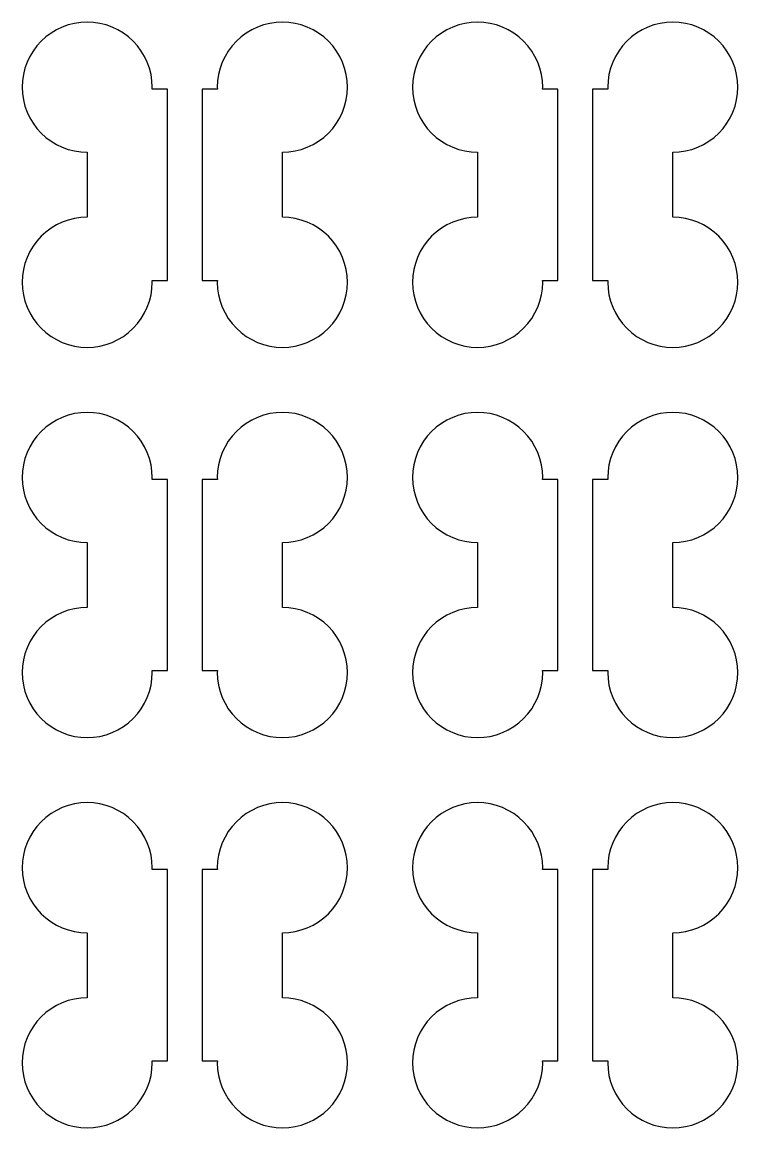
# Model space of a CAD drawing. Extents: x 0 to 72, y 0 to 108.
# Drawn here: x 18.75 to 35.25, y 54.75 to 80.25 of the extents above; entities that cross this region are included whole.
import ezdxf

# ---------------------------------------------------------------- set-up
doc = ezdxf.new("R2010")
doc.units = 0

msp = doc.modelspace()

# ---------------------------------------------------------------- linework, layer by layer
for p, q in [((19.5429, 80.0729), (19.4167, 79.9972)), ((19.676, 80.1358), (19.5429, 80.0729)), ((19.8146, 80.1854), (19.676, 80.1358)), ((19.9574, 80.2212), (19.8146, 80.1854)), ((20.103, 80.2428), (19.9574, 80.2212)), ((20.25, 80.25), (20.103, 80.2428)), ((20.397, 80.2428), (20.25, 80.25)), ((20.5426, 80.2212), (20.397, 80.2428)), ((20.6854, 80.1854), (20.5426, 80.2212)), ((20.824, 80.1358), (20.6854, 80.1854)), ((20.9571, 80.0729), (20.824, 80.1358)), ((21.0834, 79.9972), (20.9571, 80.0729)), ((24.0429, 80.0729), (23.9166, 79.9972)), ((24.176, 80.1358), (24.0429, 80.0729)), ((24.3146, 80.1854), (24.176, 80.1358)), ((24.4574, 80.2212), (24.3146, 80.1854)), ((24.603, 80.2428), (24.4574, 80.2212)), ((24.75, 80.25), (24.603, 80.2428)), ((24.897, 80.2428), (24.75, 80.25)), ((25.0426, 80.2212), (24.897, 80.2428)), ((25.1854, 80.1854), (25.0426, 80.2212)), ((25.324, 80.1358), (25.1854, 80.1854)), ((25.4571, 80.0729), (25.324, 80.1358)), ((25.5833, 79.9972), (25.4571, 80.0729)), ((28.5429, 80.0729), (28.4167, 79.9972)), ((28.676, 80.1358), (28.5429, 80.0729)), ((28.8146, 80.1854), (28.676, 80.1358)), ((28.9574, 80.2212), (28.8146, 80.1854)), ((29.103, 80.2428), (28.9574, 80.2212)), ((29.25, 80.25), (29.103, 80.2428)), ((29.397, 80.2428), (29.25, 80.25)), ((29.5426, 80.2212), (29.397, 80.2428)), ((29.6854, 80.1854), (29.5426, 80.2212)), ((29.824, 80.1358), (29.6854, 80.1854)), ((29.9571, 80.0729), (29.824, 80.1358)), ((30.0834, 79.9972), (29.9571, 80.0729)), ((33.0429, 80.0729), (32.9166, 79.9972)), ((33.176, 80.1358), (33.0429, 80.0729)), ((33.3146, 80.1854), (33.176, 80.1358)), ((33.4574, 80.2212), (33.3146, 80.1854)), ((33.603, 80.2428), (33.4574, 80.2212)), ((33.75, 80.25), (33.603, 80.2428)), ((33.897, 80.2428), (33.75, 80.25)), ((34.0426, 80.2212), (33.897, 80.2428)), ((34.1854, 80.1854), (34.0426, 80.2212)), ((34.324, 80.1358), (34.1854, 80.1854)), ((34.4571, 80.0729), (34.324, 80.1358)), ((34.5833, 79.9972), (34.4571, 80.0729)), ((19.2984, 79.9095), (19.1893, 79.8107)), ((19.4167, 79.9972), (19.2984, 79.9095)), ((21.2016, 79.9095), (21.0834, 79.9972)), ((21.3107, 79.8107), (21.2016, 79.9095)), ((23.7984, 79.9095), (23.6893, 79.8107)), ((23.9166, 79.9972), (23.7984, 79.9095)), ((25.7016, 79.9095), (25.5833, 79.9972)), ((25.8107, 79.8107), (25.7016, 79.9095)), ((28.2984, 79.9095), (28.1893, 79.8107)), ((28.4167, 79.9972), (28.2984, 79.9095)), ((30.2016, 79.9095), (30.0834, 79.9972)), ((30.3107, 79.8107), (30.2016, 79.9095)), ((32.7984, 79.9095), (32.6893, 79.8107)), ((32.9166, 79.9972), (32.7984, 79.9095)), ((34.7016, 79.9095), (34.5833, 79.9972)), ((34.8107, 79.8107), (34.7016, 79.9095)), ((19.0028, 79.5833), (18.9271, 79.4571)), ((19.0905, 79.7016), (19.0028, 79.5833)), ((19.1893, 79.8107), (19.0905, 79.7016)), ((21.4095, 79.7016), (21.3107, 79.8107)), ((21.4972, 79.5833), (21.4095, 79.7016)), ((21.5729, 79.4571), (21.4972, 79.5833)), ((23.5028, 79.5833), (23.4271, 79.4571)), ((23.5905, 79.7016), (23.5028, 79.5833)), ((23.6893, 79.8107), (23.5905, 79.7016)), ((25.9095, 79.7016), (25.8107, 79.8107)), ((25.9972, 79.5833), (25.9095, 79.7016)), ((26.0729, 79.4571), (25.9972, 79.5833)), ((28.0028, 79.5833), (27.9271, 79.4571)), ((28.0905, 79.7016), (28.0028, 79.5833)), ((28.1893, 79.8107), (28.0905, 79.7016)), ((30.4095, 79.7016), (30.3107, 79.8107)), ((30.4972, 79.5833), (30.4095, 79.7016)), ((30.5729, 79.4571), (30.4972, 79.5833)), ((32.5028, 79.5833), (32.4271, 79.4571)), ((32.5905, 79.7016), (32.5028, 79.5833)), ((32.6893, 79.8107), (32.5905, 79.7016)), ((34.9095, 79.7016), (34.8107, 79.8107)), ((34.9972, 79.5833), (34.9095, 79.7016)), ((35.0729, 79.4571), (34.9972, 79.5833)), ((18.8642, 79.324), (18.8146, 79.1854)), ((18.9271, 79.4571), (18.8642, 79.324)), ((21.6358, 79.324), (21.5729, 79.4571)), ((21.6854, 79.1854), (21.6358, 79.324)), ((23.3642, 79.324), (23.3146, 79.1854)), ((23.4271, 79.4571), (23.3642, 79.324)), ((26.1358, 79.324), (26.0729, 79.4571)), ((26.1854, 79.1854), (26.1358, 79.324)), ((27.8642, 79.324), (27.8146, 79.1854)), ((27.9271, 79.4571), (27.8642, 79.324)), ((30.6358, 79.324), (30.5729, 79.4571)), ((30.6854, 79.1854), (30.6358, 79.324)), ((32.3642, 79.324), (32.3146, 79.1854)), ((32.4271, 79.4571), (32.3642, 79.324)), ((35.1358, 79.324), (35.0729, 79.4571)), ((35.1854, 79.1854), (35.1358, 79.324)), ((18.8146, 79.1854), (18.7788, 79.0426)), ((21.7212, 79.0426), (21.6854, 79.1854)), ((23.3146, 79.1854), (23.2788, 79.0426)), ((26.2212, 79.0426), (26.1854, 79.1854)), ((27.8146, 79.1854), (27.7788, 79.0426)), ((30.7212, 79.0426), (30.6854, 79.1854)), ((32.3146, 79.1854), (32.2788, 79.0426)), ((35.2212, 79.0426), (35.1854, 79.1854)), ((18.7572, 78.897), (18.75, 78.75)), ((18.7788, 79.0426), (18.7572, 78.897)), ((21.7428, 78.897), (21.7212, 79.0426)), ((21.75, 78.75), (21.7428, 78.897)), ((23.2572, 78.897), (23.25, 78.75)), ((23.2788, 79.0426), (23.2572, 78.897)), ((26.2428, 78.897), (26.2212, 79.0426)), ((26.25, 78.75), (26.2428, 78.897)), ((27.7572, 78.897), (27.75, 78.75)), ((27.7788, 79.0426), (27.7572, 78.897)), ((30.7428, 78.897), (30.7212, 79.0426)), ((30.75, 78.75), (30.7428, 78.897)), ((32.2572, 78.897), (32.25, 78.75)), ((32.2788, 79.0426), (32.2572, 78.897)), ((35.2428, 78.897), (35.2212, 79.0426)), ((35.25, 78.75), (35.2428, 78.897)), ((18.75, 78.75), (18.7572, 78.603)), ((18.7572, 78.603), (18.7788, 78.4574)), ((21.7478, 78.705), (21.75, 78.75)), ((22.1, 78.705), (21.7478, 78.705)), ((22.1, 74.295), (22.1, 78.705)), ((23.2522, 78.705), (22.9, 78.705)), ((22.9, 78.705), (22.9, 74.295)), ((23.25, 78.75), (23.2522, 78.705)), ((26.2212, 78.4574), (26.2428, 78.603)), ((26.2428, 78.603), (26.25, 78.75)), ((27.75, 78.75), (27.7572, 78.603)), ((27.7572, 78.603), (27.7788, 78.4574)), ((30.7478, 78.705), (30.75, 78.75)), ((31.1, 78.705), (30.7478, 78.705)), ((31.1, 74.295), (31.1, 78.705)), ((32.2522, 78.705), (31.9, 78.705)), ((31.9, 78.705), (31.9, 74.295)), ((32.25, 78.75), (32.2522, 78.705)), ((35.2212, 78.4574), (35.2428, 78.603)), ((35.2428, 78.603), (35.25, 78.75)), ((18.7788, 78.4574), (18.8146, 78.3146)), ((18.8146, 78.3146), (18.8642, 78.176)), ((26.1358, 78.176), (26.1854, 78.3146)), ((26.1854, 78.3146), (26.2212, 78.4574)), ((27.7788, 78.4574), (27.8146, 78.3146)), ((27.8146, 78.3146), (27.8642, 78.176)), ((35.1358, 78.176), (35.1854, 78.3146)), ((35.1854, 78.3146), (35.2212, 78.4574)), ((18.8642, 78.176), (18.9271, 78.0429)), ((18.9271, 78.0429), (19.0028, 77.9166)), ((25.9972, 77.9166), (26.0729, 78.0429)), ((26.0729, 78.0429), (26.1358, 78.176)), ((27.8642, 78.176), (27.9271, 78.0429)), ((27.9271, 78.0429), (28.0028, 77.9166)), ((34.9972, 77.9166), (35.0729, 78.0429)), ((35.0729, 78.0429), (35.1358, 78.176)), ((19.0028, 77.9166), (19.0905, 77.7984)), ((19.0905, 77.7984), (19.1893, 77.6893)), ((25.8107, 77.6893), (25.9095, 77.7984)), ((25.9095, 77.7984), (25.9972, 77.9166)), ((28.0028, 77.9166), (28.0905, 77.7984)), ((28.0905, 77.7984), (28.1893, 77.6893)), ((34.8107, 77.6893), (34.9095, 77.7984)), ((34.9095, 77.7984), (34.9972, 77.9166)), ((19.1893, 77.6893), (19.2984, 77.5905)), ((19.2984, 77.5905), (19.4167, 77.5028)), ((25.5833, 77.5028), (25.7016, 77.5905)), ((25.7016, 77.5905), (25.8107, 77.6893)), ((28.1893, 77.6893), (28.2984, 77.5905)), ((28.2984, 77.5905), (28.4167, 77.5028)), ((34.5833, 77.5028), (34.7016, 77.5905)), ((34.7016, 77.5905), (34.8107, 77.6893)), ((19.4167, 77.5028), (19.5429, 77.4271)), ((19.5429, 77.4271), (19.676, 77.3642)), ((19.676, 77.3642), (19.8146, 77.3146)), ((19.8146, 77.3146), (19.9574, 77.2788)), ((19.9574, 77.2788), (20.103, 77.2572)), ((24.897, 77.2572), (25.0426, 77.2788)), ((25.0426, 77.2788), (25.1854, 77.3146)), ((25.1854, 77.3146), (25.324, 77.3642)), ((25.324, 77.3642), (25.4571, 77.4271)), ((25.4571, 77.4271), (25.5833, 77.5028)), ((28.4167, 77.5028), (28.5429, 77.4271)), ((28.5429, 77.4271), (28.676, 77.3642)), ((28.676, 77.3642), (28.8146, 77.3146)), ((28.8146, 77.3146), (28.9574, 77.2788)), ((28.9574, 77.2788), (29.103, 77.2572)), ((33.897, 77.2572), (34.0426, 77.2788)), ((34.0426, 77.2788), (34.1854, 77.3146)), ((34.1854, 77.3146), (34.324, 77.3642)), ((34.324, 77.3642), (34.4571, 77.4271)), ((34.4571, 77.4271), (34.5833, 77.5028)), ((20.103, 77.2572), (20.25, 77.25)), ((20.25, 77.25), (20.25, 75.75)), ((24.75, 77.25), (24.897, 77.2572)), ((24.75, 75.75), (24.75, 77.25)), ((29.103, 77.2572), (29.25, 77.25)), ((29.25, 77.25), (29.25, 75.75)), ((33.75, 77.25), (33.897, 77.2572)), ((33.75, 75.75), (33.75, 77.25)), ((20.103, 75.7428), (19.9574, 75.7212)), ((20.25, 75.75), (20.103, 75.7428)), ((24.897, 75.7428), (24.75, 75.75)), ((25.0426, 75.7212), (24.897, 75.7428)), ((29.103, 75.7428), (28.9574, 75.7212)), ((29.25, 75.75), (29.103, 75.7428)), ((33.897, 75.7428), (33.75, 75.75)), ((34.0426, 75.7212), (33.897, 75.7428)), ((19.4167, 75.4972), (19.2984, 75.4095)), ((19.5429, 75.5729), (19.4167, 75.4972)), ((19.676, 75.6358), (19.5429, 75.5729)), ((19.8146, 75.6854), (19.676, 75.6358)), ((19.9574, 75.7212), (19.8146, 75.6854)), ((25.1854, 75.6854), (25.0426, 75.7212)), ((25.324, 75.6358), (25.1854, 75.6854)), ((25.4571, 75.5729), (25.324, 75.6358)), ((25.5833, 75.4972), (25.4571, 75.5729)), ((25.7016, 75.4095), (25.5833, 75.4972)), ((28.4167, 75.4972), (28.2984, 75.4095)), ((28.5429, 75.5729), (28.4167, 75.4972)), ((28.676, 75.6358), (28.5429, 75.5729)), ((28.8146, 75.6854), (28.676, 75.6358)), ((28.9574, 75.7212), (28.8146, 75.6854)), ((34.1854, 75.6854), (34.0426, 75.7212)), ((34.324, 75.6358), (34.1854, 75.6854)), ((34.4571, 75.5729), (34.324, 75.6358)), ((34.5833, 75.4972), (34.4571, 75.5729)), ((34.7016, 75.4095), (34.5833, 75.4972)), ((19.1893, 75.3107), (19.0905, 75.2016)), ((19.2984, 75.4095), (19.1893, 75.3107)), ((25.8107, 75.3107), (25.7016, 75.4095)), ((25.9095, 75.2016), (25.8107, 75.3107)), ((28.1893, 75.3107), (28.0905, 75.2016)), ((28.2984, 75.4095), (28.1893, 75.3107)), ((34.8107, 75.3107), (34.7016, 75.4095)), ((34.9095, 75.2016), (34.8107, 75.3107)), ((19.0028, 75.0834), (18.9271, 74.9571)), ((19.0905, 75.2016), (19.0028, 75.0834)), ((25.9972, 75.0834), (25.9095, 75.2016)), ((26.0729, 74.9571), (25.9972, 75.0834)), ((28.0028, 75.0834), (27.9271, 74.9571)), ((28.0905, 75.2016), (28.0028, 75.0834)), ((34.9972, 75.0834), (34.9095, 75.2016)), ((35.0729, 74.9571), (34.9972, 75.0834)), ((18.8642, 74.824), (18.8146, 74.6854)), ((18.9271, 74.9571), (18.8642, 74.824)), ((26.1358, 74.824), (26.0729, 74.9571)), ((26.1854, 74.6854), (26.1358, 74.824)), ((27.8642, 74.824), (27.8146, 74.6854)), ((27.9271, 74.9571), (27.8642, 74.824)), ((35.1358, 74.824), (35.0729, 74.9571)), ((35.1854, 74.6854), (35.1358, 74.824)), ((18.7788, 74.5426), (18.7572, 74.397)), ((18.8146, 74.6854), (18.7788, 74.5426)), ((26.2212, 74.5426), (26.1854, 74.6854)), ((26.2428, 74.397), (26.2212, 74.5426)), ((27.7788, 74.5426), (27.7572, 74.397)), ((27.8146, 74.6854), (27.7788, 74.5426)), ((35.2212, 74.5426), (35.1854, 74.6854)), ((35.2428, 74.397), (35.2212, 74.5426)), ((18.7572, 74.397), (18.75, 74.25)), ((18.75, 74.25), (18.7572, 74.103)), ((21.7428, 74.103), (21.75, 74.25)), ((21.75, 74.25), (21.7478, 74.295)), ((21.7478, 74.295), (22.1, 74.295)), ((22.9, 74.295), (23.2522, 74.295)), ((23.2522, 74.295), (23.25, 74.25)), ((23.25, 74.25), (23.2572, 74.103)), ((26.25, 74.25), (26.2428, 74.397)), ((26.2428, 74.103), (26.25, 74.25)), ((27.7572, 74.397), (27.75, 74.25)), ((27.75, 74.25), (27.7572, 74.103)), ((30.7428, 74.103), (30.75, 74.25)), ((30.75, 74.25), (30.7478, 74.295)), ((30.7478, 74.295), (31.1, 74.295)), ((31.9, 74.295), (32.2522, 74.295)), ((32.2522, 74.295), (32.25, 74.25)), ((32.25, 74.25), (32.2572, 74.103)), ((35.25, 74.25), (35.2428, 74.397)), ((35.2428, 74.103), (35.25, 74.25)), ((18.7572, 74.103), (18.7788, 73.9574)), ((18.7788, 73.9574), (18.8146, 73.8146)), ((21.6854, 73.8146), (21.7212, 73.9574)), ((21.7212, 73.9574), (21.7428, 74.103)), ((23.2572, 74.103), (23.2788, 73.9574)), ((23.2788, 73.9574), (23.3146, 73.8146)), ((26.1854, 73.8146), (26.2212, 73.9574)), ((26.2212, 73.9574), (26.2428, 74.103)), ((27.7572, 74.103), (27.7788, 73.9574)), ((27.7788, 73.9574), (27.8146, 73.8146)), ((30.6854, 73.8146), (30.7212, 73.9574)), ((30.7212, 73.9574), (30.7428, 74.103)), ((32.2572, 74.103), (32.2788, 73.9574)), ((32.2788, 73.9574), (32.3146, 73.8146)), ((35.1854, 73.8146), (35.2212, 73.9574)), ((35.2212, 73.9574), (35.2428, 74.103)), ((18.8146, 73.8146), (18.8642, 73.676)), ((21.6358, 73.676), (21.6854, 73.8146)), ((23.3146, 73.8146), (23.3642, 73.676)), ((26.1358, 73.676), (26.1854, 73.8146)), ((27.8146, 73.8146), (27.8642, 73.676)), ((30.6358, 73.676), (30.6854, 73.8146)), ((32.3146, 73.8146), (32.3642, 73.676)), ((35.1358, 73.676), (35.1854, 73.8146)), ((18.8642, 73.676), (18.9271, 73.5429)), ((18.9271, 73.5429), (19.0028, 73.4167)), ((21.4972, 73.4167), (21.5729, 73.5429)), ((21.5729, 73.5429), (21.6358, 73.676)), ((23.3642, 73.676), (23.4271, 73.5429)), ((23.4271, 73.5429), (23.5028, 73.4167)), ((25.9972, 73.4167), (26.0729, 73.5429)), ((26.0729, 73.5429), (26.1358, 73.676)), ((27.8642, 73.676), (27.9271, 73.5429)), ((27.9271, 73.5429), (28.0028, 73.4167)), ((30.4972, 73.4167), (30.5729, 73.5429)), ((30.5729, 73.5429), (30.6358, 73.676)), ((32.3642, 73.676), (32.4271, 73.5429)), ((32.4271, 73.5429), (32.5028, 73.4167)), ((34.9972, 73.4167), (35.0729, 73.5429)), ((35.0729, 73.5429), (35.1358, 73.676)), ((19.0028, 73.4167), (19.0905, 73.2984)), ((19.0905, 73.2984), (19.1893, 73.1893)), ((19.1893, 73.1893), (19.2984, 73.0905)), ((21.2016, 73.0905), (21.3107, 73.1893)), ((21.3107, 73.1893), (21.4095, 73.2984)), ((21.4095, 73.2984), (21.4972, 73.4167)), ((23.5028, 73.4167), (23.5905, 73.2984)), ((23.5905, 73.2984), (23.6893, 73.1893)), ((23.6893, 73.1893), (23.7984, 73.0905)), ((25.7016, 73.0905), (25.8107, 73.1893)), ((25.8107, 73.1893), (25.9095, 73.2984)), ((25.9095, 73.2984), (25.9972, 73.4167)), ((28.0028, 73.4167), (28.0905, 73.2984)), ((28.0905, 73.2984), (28.1893, 73.1893)), ((28.1893, 73.1893), (28.2984, 73.0905)), ((30.2016, 73.0905), (30.3107, 73.1893)), ((30.3107, 73.1893), (30.4095, 73.2984)), ((30.4095, 73.2984), (30.4972, 73.4167)), ((32.5028, 73.4167), (32.5905, 73.2984)), ((32.5905, 73.2984), (32.6893, 73.1893)), ((32.6893, 73.1893), (32.7984, 73.0905)), ((34.7016, 73.0905), (34.8107, 73.1893)), ((34.8107, 73.1893), (34.9095, 73.2984)), ((34.9095, 73.2984), (34.9972, 73.4167)), ((19.2984, 73.0905), (19.4167, 73.0028)), ((19.4167, 73.0028), (19.5429, 72.9271)), ((20.9571, 72.9271), (21.0834, 73.0028)), ((21.0834, 73.0028), (21.2016, 73.0905)), ((23.7984, 73.0905), (23.9166, 73.0028)), ((23.9166, 73.0028), (24.0429, 72.9271)), ((25.4571, 72.9271), (25.5833, 73.0028)), ((25.5833, 73.0028), (25.7016, 73.0905)), ((28.2984, 73.0905), (28.4167, 73.0028)), ((28.4167, 73.0028), (28.5429, 72.9271)), ((29.9571, 72.9271), (30.0834, 73.0028)), ((30.0834, 73.0028), (30.2016, 73.0905)), ((32.7984, 73.0905), (32.9166, 73.0028)), ((32.9166, 73.0028), (33.0429, 72.9271)), ((34.4571, 72.9271), (34.5833, 73.0028)), ((34.5833, 73.0028), (34.7016, 73.0905)), ((19.5429, 72.9271), (19.676, 72.8642)), ((19.676, 72.8642), (19.8146, 72.8146)), ((19.8146, 72.8146), (19.9574, 72.7788)), ((19.9574, 72.7788), (20.103, 72.7572)), ((20.103, 72.7572), (20.25, 72.75)), ((20.25, 72.75), (20.397, 72.7572)), ((20.397, 72.7572), (20.5426, 72.7788)), ((20.5426, 72.7788), (20.6854, 72.8146)), ((20.6854, 72.8146), (20.824, 72.8642)), ((20.824, 72.8642), (20.9571, 72.9271)), ((24.0429, 72.9271), (24.176, 72.8642)), ((24.176, 72.8642), (24.3146, 72.8146)), ((24.3146, 72.8146), (24.4574, 72.7788)), ((24.4574, 72.7788), (24.603, 72.7572)), ((24.603, 72.7572), (24.75, 72.75)), ((24.75, 72.75), (24.897, 72.7572)), ((24.897, 72.7572), (25.0426, 72.7788)), ((25.0426, 72.7788), (25.1854, 72.8146)), ((25.1854, 72.8146), (25.324, 72.8642)), ((25.324, 72.8642), (25.4571, 72.9271)), ((28.5429, 72.9271), (28.676, 72.8642)), ((28.676, 72.8642), (28.8146, 72.8146)), ((28.8146, 72.8146), (28.9574, 72.7788)), ((28.9574, 72.7788), (29.103, 72.7572)), ((29.103, 72.7572), (29.25, 72.75)), ((29.25, 72.75), (29.397, 72.7572)), ((29.397, 72.7572), (29.5426, 72.7788)), ((29.5426, 72.7788), (29.6854, 72.8146)), ((29.6854, 72.8146), (29.824, 72.8642)), ((29.824, 72.8642), (29.9571, 72.9271)), ((33.0429, 72.9271), (33.176, 72.8642)), ((33.176, 72.8642), (33.3146, 72.8146)), ((33.3146, 72.8146), (33.4574, 72.7788)), ((33.4574, 72.7788), (33.603, 72.7572)), ((33.603, 72.7572), (33.75, 72.75)), ((33.75, 72.75), (33.897, 72.7572)), ((33.897, 72.7572), (34.0426, 72.7788)), ((34.0426, 72.7788), (34.1854, 72.8146)), ((34.1854, 72.8146), (34.324, 72.8642)), ((34.324, 72.8642), (34.4571, 72.9271)), ((19.8146, 71.1854), (19.676, 71.1358)), ((19.9574, 71.2212), (19.8146, 71.1854)), ((20.103, 71.2428), (19.9574, 71.2212)), ((20.25, 71.25), (20.103, 71.2428)), ((20.397, 71.2428), (20.25, 71.25)), ((20.5426, 71.2212), (20.397, 71.2428)), ((20.6854, 71.1854), (20.5426, 71.2212)), ((20.824, 71.1358), (20.6854, 71.1854)), ((24.3146, 71.1854), (24.176, 71.1358)), ((24.4574, 71.2212), (24.3146, 71.1854)), ((24.603, 71.2428), (24.4574, 71.2212)), ((24.75, 71.25), (24.603, 71.2428)), ((24.897, 71.2428), (24.75, 71.25)), ((25.0426, 71.2212), (24.897, 71.2428)), ((25.1854, 71.1854), (25.0426, 71.2212)), ((25.324, 71.1358), (25.1854, 71.1854)), ((28.8146, 71.1854), (28.676, 71.1358)), ((28.9574, 71.2212), (28.8146, 71.1854)), ((29.103, 71.2428), (28.9574, 71.2212)), ((29.25, 71.25), (29.103, 71.2428)), ((29.397, 71.2428), (29.25, 71.25)), ((29.5426, 71.2212), (29.397, 71.2428)), ((29.6854, 71.1854), (29.5426, 71.2212)), ((29.824, 71.1358), (29.6854, 71.1854)), ((33.3146, 71.1854), (33.176, 71.1358)), ((33.4574, 71.2212), (33.3146, 71.1854)), ((33.603, 71.2428), (33.4574, 71.2212)), ((33.75, 71.25), (33.603, 71.2428)), ((33.897, 71.2428), (33.75, 71.25)), ((34.0426, 71.2212), (33.897, 71.2428)), ((34.1854, 71.1854), (34.0426, 71.2212)), ((34.324, 71.1358), (34.1854, 71.1854)), ((19.2984, 70.9095), (19.1893, 70.8107)), ((19.4167, 70.9972), (19.2984, 70.9095)), ((19.5429, 71.0729), (19.4167, 70.9972)), ((19.676, 71.1358), (19.5429, 71.0729)), ((20.9571, 71.0729), (20.824, 71.1358)), ((21.0834, 70.9972), (20.9571, 71.0729)), ((21.2016, 70.9095), (21.0834, 70.9972)), ((21.3107, 70.8107), (21.2016, 70.9095)), ((23.7984, 70.9095), (23.6893, 70.8107)), ((23.9166, 70.9972), (23.7984, 70.9095)), ((24.0429, 71.0729), (23.9166, 70.9972)), ((24.176, 71.1358), (24.0429, 71.0729)), ((25.4571, 71.0729), (25.324, 71.1358)), ((25.5833, 70.9972), (25.4571, 71.0729)), ((25.7016, 70.9095), (25.5833, 70.9972)), ((25.8107, 70.8107), (25.7016, 70.9095)), ((28.2984, 70.9095), (28.1893, 70.8107)), ((28.4167, 70.9972), (28.2984, 70.9095)), ((28.5429, 71.0729), (28.4167, 70.9972)), ((28.676, 71.1358), (28.5429, 71.0729)), ((29.9571, 71.0729), (29.824, 71.1358)), ((30.0834, 70.9972), (29.9571, 71.0729)), ((30.2016, 70.9095), (30.0834, 70.9972)), ((30.3107, 70.8107), (30.2016, 70.9095)), ((32.7984, 70.9095), (32.6893, 70.8107)), ((32.9166, 70.9972), (32.7984, 70.9095)), ((33.0429, 71.0729), (32.9166, 70.9972)), ((33.176, 71.1358), (33.0429, 71.0729)), ((34.4571, 71.0729), (34.324, 71.1358)), ((34.5833, 70.9972), (34.4571, 71.0729)), ((34.7016, 70.9095), (34.5833, 70.9972)), ((34.8107, 70.8107), (34.7016, 70.9095)), ((19.0905, 70.7016), (19.0028, 70.5833)), ((19.1893, 70.8107), (19.0905, 70.7016)), ((21.4095, 70.7016), (21.3107, 70.8107)), ((21.4972, 70.5833), (21.4095, 70.7016)), ((23.5905, 70.7016), (23.5028, 70.5833)), ((23.6893, 70.8107), (23.5905, 70.7016)), ((25.9095, 70.7016), (25.8107, 70.8107)), ((25.9972, 70.5833), (25.9095, 70.7016)), ((28.0905, 70.7016), (28.0028, 70.5833)), ((28.1893, 70.8107), (28.0905, 70.7016)), ((30.4095, 70.7016), (30.3107, 70.8107)), ((30.4972, 70.5833), (30.4095, 70.7016)), ((32.5905, 70.7016), (32.5028, 70.5833)), ((32.6893, 70.8107), (32.5905, 70.7016)), ((34.9095, 70.7016), (34.8107, 70.8107)), ((34.9972, 70.5833), (34.9095, 70.7016)), ((18.9271, 70.4571), (18.8642, 70.324)), ((19.0028, 70.5833), (18.9271, 70.4571)), ((21.5729, 70.4571), (21.4972, 70.5833)), ((21.6358, 70.324), (21.5729, 70.4571)), ((23.4271, 70.4571), (23.3642, 70.324)), ((23.5028, 70.5833), (23.4271, 70.4571)), ((26.0729, 70.4571), (25.9972, 70.5833)), ((26.1358, 70.324), (26.0729, 70.4571)), ((27.9271, 70.4571), (27.8642, 70.324)), ((28.0028, 70.5833), (27.9271, 70.4571)), ((30.5729, 70.4571), (30.4972, 70.5833)), ((30.6358, 70.324), (30.5729, 70.4571)), ((32.4271, 70.4571), (32.3642, 70.324)), ((32.5028, 70.5833), (32.4271, 70.4571)), ((35.0729, 70.4571), (34.9972, 70.5833)), ((35.1358, 70.324), (35.0729, 70.4571)), ((18.8146, 70.1854), (18.7788, 70.0426)), ((18.8642, 70.324), (18.8146, 70.1854)), ((21.6854, 70.1854), (21.6358, 70.324)), ((21.7212, 70.0426), (21.6854, 70.1854)), ((23.3146, 70.1854), (23.2788, 70.0426)), ((23.3642, 70.324), (23.3146, 70.1854)), ((26.1854, 70.1854), (26.1358, 70.324)), ((26.2212, 70.0426), (26.1854, 70.1854)), ((27.8146, 70.1854), (27.7788, 70.0426)), ((27.8642, 70.324), (27.8146, 70.1854)), ((30.6854, 70.1854), (30.6358, 70.324)), ((30.7212, 70.0426), (30.6854, 70.1854)), ((32.3146, 70.1854), (32.2788, 70.0426)), ((32.3642, 70.324), (32.3146, 70.1854)), ((35.1854, 70.1854), (35.1358, 70.324)), ((35.2212, 70.0426), (35.1854, 70.1854)), ((18.7572, 69.897), (18.75, 69.75)), ((18.7788, 70.0426), (18.7572, 69.897)), ((21.7428, 69.897), (21.7212, 70.0426)), ((21.75, 69.75), (21.7428, 69.897)), ((23.2572, 69.897), (23.25, 69.75)), ((23.2788, 70.0426), (23.2572, 69.897)), ((26.2428, 69.897), (26.2212, 70.0426)), ((26.25, 69.75), (26.2428, 69.897)), ((27.7572, 69.897), (27.75, 69.75)), ((27.7788, 70.0426), (27.7572, 69.897)), ((30.7428, 69.897), (30.7212, 70.0426)), ((30.75, 69.75), (30.7428, 69.897)), ((32.2572, 69.897), (32.25, 69.75)), ((32.2788, 70.0426), (32.2572, 69.897)), ((35.2428, 69.897), (35.2212, 70.0426)), ((35.25, 69.75), (35.2428, 69.897)), ((18.75, 69.75), (18.7572, 69.603)), ((21.7478, 69.705), (21.75, 69.75)), ((22.1, 69.705), (21.7478, 69.705)), ((22.1, 65.295), (22.1, 69.705)), ((23.2522, 69.705), (22.9, 69.705)), ((22.9, 69.705), (22.9, 65.295)), ((23.25, 69.75), (23.2522, 69.705)), ((26.2428, 69.603), (26.25, 69.75)), ((27.75, 69.75), (27.7572, 69.603)), ((30.7478, 69.705), (30.75, 69.75)), ((31.1, 69.705), (30.7478, 69.705)), ((31.1, 65.295), (31.1, 69.705)), ((32.2522, 69.705), (31.9, 69.705)), ((31.9, 69.705), (31.9, 65.295)), ((32.25, 69.75), (32.2522, 69.705)), ((35.2428, 69.603), (35.25, 69.75)), ((18.7572, 69.603), (18.7788, 69.4574)), ((18.7788, 69.4574), (18.8146, 69.3146)), ((26.1854, 69.3146), (26.2212, 69.4574)), ((26.2212, 69.4574), (26.2428, 69.603)), ((27.7572, 69.603), (27.7788, 69.4574)), ((27.7788, 69.4574), (27.8146, 69.3146)), ((35.1854, 69.3146), (35.2212, 69.4574)), ((35.2212, 69.4574), (35.2428, 69.603)), ((18.8146, 69.3146), (18.8642, 69.176)), ((18.8642, 69.176), (18.9271, 69.0429)), ((26.0729, 69.0429), (26.1358, 69.176)), ((26.1358, 69.176), (26.1854, 69.3146)), ((27.8146, 69.3146), (27.8642, 69.176)), ((27.8642, 69.176), (27.9271, 69.0429)), ((35.0729, 69.0429), (35.1358, 69.176)), ((35.1358, 69.176), (35.1854, 69.3146)), ((18.9271, 69.0429), (19.0028, 68.9166)), ((19.0028, 68.9166), (19.0905, 68.7984)), ((25.9095, 68.7984), (25.9972, 68.9166)), ((25.9972, 68.9166), (26.0729, 69.0429)), ((27.9271, 69.0429), (28.0028, 68.9166)), ((28.0028, 68.9166), (28.0905, 68.7984)), ((34.9095, 68.7984), (34.9972, 68.9166)), ((34.9972, 68.9166), (35.0729, 69.0429)), ((19.0905, 68.7984), (19.1893, 68.6893)), ((19.1893, 68.6893), (19.2984, 68.5905)), ((25.7016, 68.5905), (25.8107, 68.6893)), ((25.8107, 68.6893), (25.9095, 68.7984)), ((28.0905, 68.7984), (28.1893, 68.6893)), ((28.1893, 68.6893), (28.2984, 68.5905)), ((34.7016, 68.5905), (34.8107, 68.6893)), ((34.8107, 68.6893), (34.9095, 68.7984)), ((19.2984, 68.5905), (19.4167, 68.5028)), ((19.4167, 68.5028), (19.5429, 68.4271)), ((19.5429, 68.4271), (19.676, 68.3642)), ((19.676, 68.3642), (19.8146, 68.3146)), ((25.1854, 68.3146), (25.324, 68.3642)), ((25.324, 68.3642), (25.4571, 68.4271)), ((25.4571, 68.4271), (25.5833, 68.5028)), ((25.5833, 68.5028), (25.7016, 68.5905)), ((28.2984, 68.5905), (28.4167, 68.5028)), ((28.4167, 68.5028), (28.5429, 68.4271)), ((28.5429, 68.4271), (28.676, 68.3642)), ((28.676, 68.3642), (28.8146, 68.3146)), ((34.1854, 68.3146), (34.324, 68.3642)), ((34.324, 68.3642), (34.4571, 68.4271)), ((34.4571, 68.4271), (34.5833, 68.5028)), ((34.5833, 68.5028), (34.7016, 68.5905)), ((19.8146, 68.3146), (19.9574, 68.2788)), ((19.9574, 68.2788), (20.103, 68.2572)), ((20.103, 68.2572), (20.25, 68.25)), ((20.25, 68.25), (20.25, 66.75)), ((24.75, 68.25), (24.897, 68.2572)), ((24.75, 66.75), (24.75, 68.25)), ((24.897, 68.2572), (25.0426, 68.2788)), ((25.0426, 68.2788), (25.1854, 68.3146)), ((28.8146, 68.3146), (28.9574, 68.2788)), ((28.9574, 68.2788), (29.103, 68.2572)), ((29.103, 68.2572), (29.25, 68.25)), ((29.25, 68.25), (29.25, 66.75)), ((33.75, 68.25), (33.897, 68.2572)), ((33.75, 66.75), (33.75, 68.25)), ((33.897, 68.2572), (34.0426, 68.2788)), ((34.0426, 68.2788), (34.1854, 68.3146)), ((19.5429, 66.5729), (19.4167, 66.4972)), ((19.676, 66.6358), (19.5429, 66.5729)), ((19.8146, 66.6854), (19.676, 66.6358)), ((19.9574, 66.7212), (19.8146, 66.6854)), ((20.103, 66.7428), (19.9574, 66.7212)), ((20.25, 66.75), (20.103, 66.7428)), ((24.897, 66.7428), (24.75, 66.75)), ((25.0426, 66.7212), (24.897, 66.7428)), ((25.1854, 66.6854), (25.0426, 66.7212)), ((25.324, 66.6358), (25.1854, 66.6854)), ((25.4571, 66.5729), (25.324, 66.6358)), ((25.5833, 66.4972), (25.4571, 66.5729)), ((28.5429, 66.5729), (28.4167, 66.4972)), ((28.676, 66.6358), (28.5429, 66.5729)), ((28.8146, 66.6854), (28.676, 66.6358)), ((28.9574, 66.7212), (28.8146, 66.6854)), ((29.103, 66.7428), (28.9574, 66.7212)), ((29.25, 66.75), (29.103, 66.7428)), ((33.897, 66.7428), (33.75, 66.75)), ((34.0426, 66.7212), (33.897, 66.7428)), ((34.1854, 66.6854), (34.0426, 66.7212)), ((34.324, 66.6358), (34.1854, 66.6854)), ((34.4571, 66.5729), (34.324, 66.6358)), ((34.5833, 66.4972), (34.4571, 66.5729)), ((19.1893, 66.3107), (19.0905, 66.2016)), ((19.2984, 66.4095), (19.1893, 66.3107)), ((19.4167, 66.4972), (19.2984, 66.4095)), ((25.7016, 66.4095), (25.5833, 66.4972)), ((25.8107, 66.3107), (25.7016, 66.4095)), ((25.9095, 66.2016), (25.8107, 66.3107)), ((28.1893, 66.3107), (28.0905, 66.2016)), ((28.2984, 66.4095), (28.1893, 66.3107)), ((28.4167, 66.4972), (28.2984, 66.4095)), ((34.7016, 66.4095), (34.5833, 66.4972)), ((34.8107, 66.3107), (34.7016, 66.4095)), ((34.9095, 66.2016), (34.8107, 66.3107)), ((19.0028, 66.0834), (18.9271, 65.9571)), ((19.0905, 66.2016), (19.0028, 66.0834)), ((25.9972, 66.0834), (25.9095, 66.2016)), ((26.0729, 65.9571), (25.9972, 66.0834)), ((28.0028, 66.0834), (27.9271, 65.9571)), ((28.0905, 66.2016), (28.0028, 66.0834)), ((34.9972, 66.0834), (34.9095, 66.2016)), ((35.0729, 65.9571), (34.9972, 66.0834)), ((18.8642, 65.824), (18.8146, 65.6854)), ((18.9271, 65.9571), (18.8642, 65.824)), ((26.1358, 65.824), (26.0729, 65.9571)), ((26.1854, 65.6854), (26.1358, 65.824)), ((27.8642, 65.824), (27.8146, 65.6854)), ((27.9271, 65.9571), (27.8642, 65.824)), ((35.1358, 65.824), (35.0729, 65.9571)), ((35.1854, 65.6854), (35.1358, 65.824)), ((18.7788, 65.5426), (18.7572, 65.397)), ((18.8146, 65.6854), (18.7788, 65.5426)), ((26.2212, 65.5426), (26.1854, 65.6854)), ((26.2428, 65.397), (26.2212, 65.5426)), ((27.7788, 65.5426), (27.7572, 65.397)), ((27.8146, 65.6854), (27.7788, 65.5426)), ((35.2212, 65.5426), (35.1854, 65.6854)), ((35.2428, 65.397), (35.2212, 65.5426)), ((18.7572, 65.397), (18.75, 65.25)), ((21.75, 65.25), (21.7478, 65.295)), ((21.7478, 65.295), (22.1, 65.295)), ((22.9, 65.295), (23.2522, 65.295)), ((23.2522, 65.295), (23.25, 65.25)), ((26.25, 65.25), (26.2428, 65.397)), ((27.7572, 65.397), (27.75, 65.25)), ((30.75, 65.25), (30.7478, 65.295)), ((30.7478, 65.295), (31.1, 65.295)), ((31.9, 65.295), (32.2522, 65.295)), ((32.2522, 65.295), (32.25, 65.25)), ((35.25, 65.25), (35.2428, 65.397)), ((18.75, 65.25), (18.7572, 65.103)), ((18.7572, 65.103), (18.7788, 64.9574)), ((21.7212, 64.9574), (21.7428, 65.103)), ((21.7428, 65.103), (21.75, 65.25)), ((23.25, 65.25), (23.2572, 65.103)), ((23.2572, 65.103), (23.2788, 64.9574)), ((26.2212, 64.9574), (26.2428, 65.103)), ((26.2428, 65.103), (26.25, 65.25)), ((27.75, 65.25), (27.7572, 65.103)), ((27.7572, 65.103), (27.7788, 64.9574)), ((30.7212, 64.9574), (30.7428, 65.103)), ((30.7428, 65.103), (30.75, 65.25)), ((32.25, 65.25), (32.2572, 65.103)), ((32.2572, 65.103), (32.2788, 64.9574)), ((35.2212, 64.9574), (35.2428, 65.103)), ((35.2428, 65.103), (35.25, 65.25)), ((18.7788, 64.9574), (18.8146, 64.8146)), ((18.8146, 64.8146), (18.8642, 64.676)), ((21.6358, 64.676), (21.6854, 64.8146)), ((21.6854, 64.8146), (21.7212, 64.9574)), ((23.2788, 64.9574), (23.3146, 64.8146)), ((23.3146, 64.8146), (23.3642, 64.676)), ((26.1358, 64.676), (26.1854, 64.8146)), ((26.1854, 64.8146), (26.2212, 64.9574)), ((27.7788, 64.9574), (27.8146, 64.8146)), ((27.8146, 64.8146), (27.8642, 64.676)), ((30.6358, 64.676), (30.6854, 64.8146)), ((30.6854, 64.8146), (30.7212, 64.9574)), ((32.2788, 64.9574), (32.3146, 64.8146)), ((32.3146, 64.8146), (32.3642, 64.676)), ((35.1358, 64.676), (35.1854, 64.8146)), ((35.1854, 64.8146), (35.2212, 64.9574)), ((18.8642, 64.676), (18.9271, 64.5429)), ((18.9271, 64.5429), (19.0028, 64.4167)), ((21.4972, 64.4167), (21.5729, 64.5429)), ((21.5729, 64.5429), (21.6358, 64.676)), ((23.3642, 64.676), (23.4271, 64.5429)), ((23.4271, 64.5429), (23.5028, 64.4167)), ((25.9972, 64.4167), (26.0729, 64.5429)), ((26.0729, 64.5429), (26.1358, 64.676)), ((27.8642, 64.676), (27.9271, 64.5429)), ((27.9271, 64.5429), (28.0028, 64.4167)), ((30.4972, 64.4167), (30.5729, 64.5429)), ((30.5729, 64.5429), (30.6358, 64.676)), ((32.3642, 64.676), (32.4271, 64.5429)), ((32.4271, 64.5429), (32.5028, 64.4167)), ((34.9972, 64.4167), (35.0729, 64.5429)), ((35.0729, 64.5429), (35.1358, 64.676)), ((19.0028, 64.4167), (19.0905, 64.2984)), ((19.0905, 64.2984), (19.1893, 64.1893)), ((21.3107, 64.1893), (21.4095, 64.2984)), ((21.4095, 64.2984), (21.4972, 64.4167)), ((23.5028, 64.4167), (23.5905, 64.2984)), ((23.5905, 64.2984), (23.6893, 64.1893)), ((25.8107, 64.1893), (25.9095, 64.2984)), ((25.9095, 64.2984), (25.9972, 64.4167)), ((28.0028, 64.4167), (28.0905, 64.2984)), ((28.0905, 64.2984), (28.1893, 64.1893)), ((30.3107, 64.1893), (30.4095, 64.2984)), ((30.4095, 64.2984), (30.4972, 64.4167)), ((32.5028, 64.4167), (32.5905, 64.2984)), ((32.5905, 64.2984), (32.6893, 64.1893)), ((34.8107, 64.1893), (34.9095, 64.2984)), ((34.9095, 64.2984), (34.9972, 64.4167)), ((19.1893, 64.1893), (19.2984, 64.0905)), ((19.2984, 64.0905), (19.4167, 64.0028)), ((21.0834, 64.0028), (21.2016, 64.0905)), ((21.2016, 64.0905), (21.3107, 64.1893)), ((23.6893, 64.1893), (23.7984, 64.0905)), ((23.7984, 64.0905), (23.9166, 64.0028)), ((25.5833, 64.0028), (25.7016, 64.0905)), ((25.7016, 64.0905), (25.8107, 64.1893)), ((28.1893, 64.1893), (28.2984, 64.0905)), ((28.2984, 64.0905), (28.4167, 64.0028)), ((30.0834, 64.0028), (30.2016, 64.0905)), ((30.2016, 64.0905), (30.3107, 64.1893)), ((32.6893, 64.1893), (32.7984, 64.0905)), ((32.7984, 64.0905), (32.9166, 64.0028)), ((34.5833, 64.0028), (34.7016, 64.0905)), ((34.7016, 64.0905), (34.8107, 64.1893)), ((19.4167, 64.0028), (19.5429, 63.9271)), ((19.5429, 63.9271), (19.676, 63.8642)), ((19.676, 63.8642), (19.8146, 63.8146)), ((19.8146, 63.8146), (19.9574, 63.7788)), ((19.9574, 63.7788), (20.103, 63.7572)), ((20.103, 63.7572), (20.25, 63.75)), ((20.25, 63.75), (20.397, 63.7572)), ((20.397, 63.7572), (20.5426, 63.7788)), ((20.5426, 63.7788), (20.6854, 63.8146)), ((20.6854, 63.8146), (20.824, 63.8642)), ((20.824, 63.8642), (20.9571, 63.9271)), ((20.9571, 63.9271), (21.0834, 64.0028)), ((23.9166, 64.0028), (24.0429, 63.9271)), ((24.0429, 63.9271), (24.176, 63.8642)), ((24.176, 63.8642), (24.3146, 63.8146)), ((24.3146, 63.8146), (24.4574, 63.7788)), ((24.4574, 63.7788), (24.603, 63.7572)), ((24.603, 63.7572), (24.75, 63.75)), ((24.75, 63.75), (24.897, 63.7572)), ((24.897, 63.7572), (25.0426, 63.7788)), ((25.0426, 63.7788), (25.1854, 63.8146)), ((25.1854, 63.8146), (25.324, 63.8642)), ((25.324, 63.8642), (25.4571, 63.9271)), ((25.4571, 63.9271), (25.5833, 64.0028)), ((28.4167, 64.0028), (28.5429, 63.9271)), ((28.5429, 63.9271), (28.676, 63.8642)), ((28.676, 63.8642), (28.8146, 63.8146)), ((28.8146, 63.8146), (28.9574, 63.7788)), ((28.9574, 63.7788), (29.103, 63.7572)), ((29.103, 63.7572), (29.25, 63.75)), ((29.25, 63.75), (29.397, 63.7572)), ((29.397, 63.7572), (29.5426, 63.7788)), ((29.5426, 63.7788), (29.6854, 63.8146)), ((29.6854, 63.8146), (29.824, 63.8642)), ((29.824, 63.8642), (29.9571, 63.9271)), ((29.9571, 63.9271), (30.0834, 64.0028)), ((32.9166, 64.0028), (33.0429, 63.9271)), ((33.0429, 63.9271), (33.176, 63.8642)), ((33.176, 63.8642), (33.3146, 63.8146)), ((33.3146, 63.8146), (33.4574, 63.7788)), ((33.4574, 63.7788), (33.603, 63.7572)), ((33.603, 63.7572), (33.75, 63.75)), ((33.75, 63.75), (33.897, 63.7572)), ((33.897, 63.7572), (34.0426, 63.7788)), ((34.0426, 63.7788), (34.1854, 63.8146)), ((34.1854, 63.8146), (34.324, 63.8642)), ((34.324, 63.8642), (34.4571, 63.9271)), ((34.4571, 63.9271), (34.5833, 64.0028)), ((19.9574, 62.2212), (19.8146, 62.1854)), ((20.103, 62.2428), (19.9574, 62.2212)), ((20.25, 62.25), (20.103, 62.2428)), ((20.397, 62.2428), (20.25, 62.25)), ((20.5426, 62.2212), (20.397, 62.2428)), ((20.6854, 62.1854), (20.5426, 62.2212)), ((24.4574, 62.2212), (24.3146, 62.1854)), ((24.603, 62.2428), (24.4574, 62.2212)), ((24.75, 62.25), (24.603, 62.2428)), ((24.897, 62.2428), (24.75, 62.25)), ((25.0426, 62.2212), (24.897, 62.2428)), ((25.1854, 62.1854), (25.0426, 62.2212)), ((28.9574, 62.2212), (28.8146, 62.1854)), ((29.103, 62.2428), (28.9574, 62.2212)), ((29.25, 62.25), (29.103, 62.2428)), ((29.397, 62.2428), (29.25, 62.25)), ((29.5426, 62.2212), (29.397, 62.2428)), ((29.6854, 62.1854), (29.5426, 62.2212)), ((33.4574, 62.2212), (33.3146, 62.1854)), ((33.603, 62.2428), (33.4574, 62.2212)), ((33.75, 62.25), (33.603, 62.2428)), ((33.897, 62.2428), (33.75, 62.25)), ((34.0426, 62.2212), (33.897, 62.2428)), ((34.1854, 62.1854), (34.0426, 62.2212)), ((19.4167, 61.9972), (19.2984, 61.9095)), ((19.5429, 62.0729), (19.4167, 61.9972)), ((19.676, 62.1358), (19.5429, 62.0729)), ((19.8146, 62.1854), (19.676, 62.1358)), ((20.824, 62.1358), (20.6854, 62.1854)), ((20.9571, 62.0729), (20.824, 62.1358)), ((21.0834, 61.9972), (20.9571, 62.0729)), ((21.2016, 61.9095), (21.0834, 61.9972)), ((23.9166, 61.9972), (23.7984, 61.9095)), ((24.0429, 62.0729), (23.9166, 61.9972)), ((24.176, 62.1358), (24.0429, 62.0729)), ((24.3146, 62.1854), (24.176, 62.1358)), ((25.324, 62.1358), (25.1854, 62.1854)), ((25.4571, 62.0729), (25.324, 62.1358)), ((25.5833, 61.9972), (25.4571, 62.0729)), ((25.7016, 61.9095), (25.5833, 61.9972)), ((28.4167, 61.9972), (28.2984, 61.9095)), ((28.5429, 62.0729), (28.4167, 61.9972)), ((28.676, 62.1358), (28.5429, 62.0729)), ((28.8146, 62.1854), (28.676, 62.1358)), ((29.824, 62.1358), (29.6854, 62.1854)), ((29.9571, 62.0729), (29.824, 62.1358)), ((30.0834, 61.9972), (29.9571, 62.0729)), ((30.2016, 61.9095), (30.0834, 61.9972)), ((32.9166, 61.9972), (32.7984, 61.9095)), ((33.0429, 62.0729), (32.9166, 61.9972)), ((33.176, 62.1358), (33.0429, 62.0729)), ((33.3146, 62.1854), (33.176, 62.1358)), ((34.324, 62.1358), (34.1854, 62.1854)), ((34.4571, 62.0729), (34.324, 62.1358)), ((34.5833, 61.9972), (34.4571, 62.0729)), ((34.7016, 61.9095), (34.5833, 61.9972)), ((19.1893, 61.8107), (19.0905, 61.7016)), ((19.2984, 61.9095), (19.1893, 61.8107)), ((21.3107, 61.8107), (21.2016, 61.9095)), ((21.4095, 61.7016), (21.3107, 61.8107)), ((23.6893, 61.8107), (23.5905, 61.7016)), ((23.7984, 61.9095), (23.6893, 61.8107)), ((25.8107, 61.8107), (25.7016, 61.9095)), ((25.9095, 61.7016), (25.8107, 61.8107)), ((28.1893, 61.8107), (28.0905, 61.7016)), ((28.2984, 61.9095), (28.1893, 61.8107)), ((30.3107, 61.8107), (30.2016, 61.9095)), ((30.4095, 61.7016), (30.3107, 61.8107)), ((32.6893, 61.8107), (32.5905, 61.7016)), ((32.7984, 61.9095), (32.6893, 61.8107)), ((34.8107, 61.8107), (34.7016, 61.9095)), ((34.9095, 61.7016), (34.8107, 61.8107)), ((18.9271, 61.4571), (18.8642, 61.324)), ((19.0028, 61.5833), (18.9271, 61.4571)), ((19.0905, 61.7016), (19.0028, 61.5833)), ((21.4972, 61.5833), (21.4095, 61.7016)), ((21.5729, 61.4571), (21.4972, 61.5833)), ((21.6358, 61.324), (21.5729, 61.4571)), ((23.4271, 61.4571), (23.3642, 61.324)), ((23.5028, 61.5833), (23.4271, 61.4571)), ((23.5905, 61.7016), (23.5028, 61.5833)), ((25.9972, 61.5833), (25.9095, 61.7016)), ((26.0729, 61.4571), (25.9972, 61.5833)), ((26.1358, 61.324), (26.0729, 61.4571)), ((27.9271, 61.4571), (27.8642, 61.324)), ((28.0028, 61.5833), (27.9271, 61.4571)), ((28.0905, 61.7016), (28.0028, 61.5833)), ((30.4972, 61.5833), (30.4095, 61.7016)), ((30.5729, 61.4571), (30.4972, 61.5833)), ((30.6358, 61.324), (30.5729, 61.4571)), ((32.4271, 61.4571), (32.3642, 61.324)), ((32.5028, 61.5833), (32.4271, 61.4571)), ((32.5905, 61.7016), (32.5028, 61.5833)), ((34.9972, 61.5833), (34.9095, 61.7016)), ((35.0729, 61.4571), (34.9972, 61.5833)), ((35.1358, 61.324), (35.0729, 61.4571)), ((18.8642, 61.324), (18.8146, 61.1854)), ((21.6854, 61.1854), (21.6358, 61.324)), ((23.3642, 61.324), (23.3146, 61.1854)), ((26.1854, 61.1854), (26.1358, 61.324)), ((27.8642, 61.324), (27.8146, 61.1854)), ((30.6854, 61.1854), (30.6358, 61.324)), ((32.3642, 61.324), (32.3146, 61.1854)), ((35.1854, 61.1854), (35.1358, 61.324)), ((18.7788, 61.0426), (18.7572, 60.897)), ((18.8146, 61.1854), (18.7788, 61.0426)), ((21.7212, 61.0426), (21.6854, 61.1854)), ((21.7428, 60.897), (21.7212, 61.0426)), ((23.2788, 61.0426), (23.2572, 60.897)), ((23.3146, 61.1854), (23.2788, 61.0426)), ((26.2212, 61.0426), (26.1854, 61.1854)), ((26.2428, 60.897), (26.2212, 61.0426)), ((27.7788, 61.0426), (27.7572, 60.897)), ((27.8146, 61.1854), (27.7788, 61.0426)), ((30.7212, 61.0426), (30.6854, 61.1854)), ((30.7428, 60.897), (30.7212, 61.0426)), ((32.2788, 61.0426), (32.2572, 60.897)), ((32.3146, 61.1854), (32.2788, 61.0426)), ((35.2212, 61.0426), (35.1854, 61.1854)), ((35.2428, 60.897), (35.2212, 61.0426)), ((18.7572, 60.897), (18.75, 60.75)), ((18.75, 60.75), (18.7572, 60.603)), ((21.75, 60.75), (21.7428, 60.897)), ((21.7478, 60.705), (21.75, 60.75)), ((22.1, 60.705), (21.7478, 60.705)), ((22.1, 56.295), (22.1, 60.705)), ((23.2522, 60.705), (22.9, 60.705)), ((22.9, 60.705), (22.9, 56.295)), ((23.2572, 60.897), (23.25, 60.75)), ((23.25, 60.75), (23.2522, 60.705)), ((26.25, 60.75), (26.2428, 60.897)), ((26.2428, 60.603), (26.25, 60.75)), ((27.7572, 60.897), (27.75, 60.75)), ((27.75, 60.75), (27.7572, 60.603)), ((30.75, 60.75), (30.7428, 60.897)), ((30.7478, 60.705), (30.75, 60.75)), ((31.1, 60.705), (30.7478, 60.705)), ((31.1, 56.295), (31.1, 60.705)), ((32.2522, 60.705), (31.9, 60.705)), ((31.9, 60.705), (31.9, 56.295)), ((32.2572, 60.897), (32.25, 60.75)), ((32.25, 60.75), (32.2522, 60.705)), ((35.25, 60.75), (35.2428, 60.897)), ((35.2428, 60.603), (35.25, 60.75)), ((18.7572, 60.603), (18.7788, 60.4574)), ((18.7788, 60.4574), (18.8146, 60.3146)), ((26.1854, 60.3146), (26.2212, 60.4574)), ((26.2212, 60.4574), (26.2428, 60.603)), ((27.7572, 60.603), (27.7788, 60.4574)), ((27.7788, 60.4574), (27.8146, 60.3146)), ((35.1854, 60.3146), (35.2212, 60.4574)), ((35.2212, 60.4574), (35.2428, 60.603)), ((18.8146, 60.3146), (18.8642, 60.176)), ((26.1358, 60.176), (26.1854, 60.3146)), ((27.8146, 60.3146), (27.8642, 60.176)), ((35.1358, 60.176), (35.1854, 60.3146)), ((18.8642, 60.176), (18.9271, 60.0429)), ((18.9271, 60.0429), (19.0028, 59.9166)), ((25.9972, 59.9166), (26.0729, 60.0429)), ((26.0729, 60.0429), (26.1358, 60.176)), ((27.8642, 60.176), (27.9271, 60.0429)), ((27.9271, 60.0429), (28.0028, 59.9166)), ((34.9972, 59.9166), (35.0729, 60.0429)), ((35.0729, 60.0429), (35.1358, 60.176)), ((19.0028, 59.9166), (19.0905, 59.7984)), ((19.0905, 59.7984), (19.1893, 59.6893)), ((19.1893, 59.6893), (19.2984, 59.5905)), ((25.7016, 59.5905), (25.8107, 59.6893)), ((25.8107, 59.6893), (25.9095, 59.7984)), ((25.9095, 59.7984), (25.9972, 59.9166)), ((28.0028, 59.9166), (28.0905, 59.7984)), ((28.0905, 59.7984), (28.1893, 59.6893)), ((28.1893, 59.6893), (28.2984, 59.5905)), ((34.7016, 59.5905), (34.8107, 59.6893)), ((34.8107, 59.6893), (34.9095, 59.7984)), ((34.9095, 59.7984), (34.9972, 59.9166)), ((19.2984, 59.5905), (19.4167, 59.5028)), ((19.4167, 59.5028), (19.5429, 59.4271)), ((19.5429, 59.4271), (19.676, 59.3642)), ((25.324, 59.3642), (25.4571, 59.4271)), ((25.4571, 59.4271), (25.5833, 59.5028)), ((25.5833, 59.5028), (25.7016, 59.5905)), ((28.2984, 59.5905), (28.4167, 59.5028)), ((28.4167, 59.5028), (28.5429, 59.4271)), ((28.5429, 59.4271), (28.676, 59.3642)), ((34.324, 59.3642), (34.4571, 59.4271)), ((34.4571, 59.4271), (34.5833, 59.5028)), ((34.5833, 59.5028), (34.7016, 59.5905)), ((19.676, 59.3642), (19.8146, 59.3146)), ((19.8146, 59.3146), (19.9574, 59.2788)), ((19.9574, 59.2788), (20.103, 59.2572)), ((20.103, 59.2572), (20.25, 59.25)), ((20.25, 59.25), (20.25, 57.75)), ((24.75, 59.25), (24.897, 59.2572)), ((24.75, 57.75), (24.75, 59.25)), ((24.897, 59.2572), (25.0426, 59.2788)), ((25.0426, 59.2788), (25.1854, 59.3146)), ((25.1854, 59.3146), (25.324, 59.3642)), ((28.676, 59.3642), (28.8146, 59.3146)), ((28.8146, 59.3146), (28.9574, 59.2788)), ((28.9574, 59.2788), (29.103, 59.2572)), ((29.103, 59.2572), (29.25, 59.25)), ((29.25, 59.25), (29.25, 57.75)), ((33.75, 59.25), (33.897, 59.2572)), ((33.75, 57.75), (33.75, 59.25)), ((33.897, 59.2572), (34.0426, 59.2788)), ((34.0426, 59.2788), (34.1854, 59.3146)), ((34.1854, 59.3146), (34.324, 59.3642)), ((19.676, 57.6358), (19.5429, 57.5729)), ((19.8146, 57.6854), (19.676, 57.6358)), ((19.9574, 57.7212), (19.8146, 57.6854)), ((20.103, 57.7428), (19.9574, 57.7212)), ((20.25, 57.75), (20.103, 57.7428)), ((24.897, 57.7428), (24.75, 57.75)), ((25.0426, 57.7212), (24.897, 57.7428)), ((25.1854, 57.6854), (25.0426, 57.7212)), ((25.324, 57.6358), (25.1854, 57.6854)), ((25.4571, 57.5729), (25.324, 57.6358)), ((28.676, 57.6358), (28.5429, 57.5729)), ((28.8146, 57.6854), (28.676, 57.6358)), ((28.9574, 57.7212), (28.8146, 57.6854)), ((29.103, 57.7428), (28.9574, 57.7212)), ((29.25, 57.75), (29.103, 57.7428)), ((33.897, 57.7428), (33.75, 57.75)), ((34.0426, 57.7212), (33.897, 57.7428)), ((34.1854, 57.6854), (34.0426, 57.7212)), ((34.324, 57.6358), (34.1854, 57.6854)), ((34.4571, 57.5729), (34.324, 57.6358)), ((19.2984, 57.4095), (19.1893, 57.3107)), ((19.4167, 57.4972), (19.2984, 57.4095)), ((19.5429, 57.5729), (19.4167, 57.4972)), ((25.5833, 57.4972), (25.4571, 57.5729)), ((25.7016, 57.4095), (25.5833, 57.4972)), ((25.8107, 57.3107), (25.7016, 57.4095)), ((28.2984, 57.4095), (28.1893, 57.3107)), ((28.4167, 57.4972), (28.2984, 57.4095)), ((28.5429, 57.5729), (28.4167, 57.4972)), ((34.5833, 57.4972), (34.4571, 57.5729)), ((34.7016, 57.4095), (34.5833, 57.4972)), ((34.8107, 57.3107), (34.7016, 57.4095)), ((19.0905, 57.2016), (19.0028, 57.0834)), ((19.1893, 57.3107), (19.0905, 57.2016)), ((25.9095, 57.2016), (25.8107, 57.3107)), ((25.9972, 57.0834), (25.9095, 57.2016)), ((28.0905, 57.2016), (28.0028, 57.0834)), ((28.1893, 57.3107), (28.0905, 57.2016)), ((34.9095, 57.2016), (34.8107, 57.3107)), ((34.9972, 57.0834), (34.9095, 57.2016)), ((18.9271, 56.9571), (18.8642, 56.824)), ((19.0028, 57.0834), (18.9271, 56.9571)), ((26.0729, 56.9571), (25.9972, 57.0834)), ((26.1358, 56.824), (26.0729, 56.9571)), ((27.9271, 56.9571), (27.8642, 56.824)), ((28.0028, 57.0834), (27.9271, 56.9571)), ((35.0729, 56.9571), (34.9972, 57.0834)), ((35.1358, 56.824), (35.0729, 56.9571)), ((18.8146, 56.6854), (18.7788, 56.5426)), ((18.8642, 56.824), (18.8146, 56.6854)), ((26.1854, 56.6854), (26.1358, 56.824)), ((26.2212, 56.5426), (26.1854, 56.6854)), ((27.8146, 56.6854), (27.7788, 56.5426)), ((27.8642, 56.824), (27.8146, 56.6854)), ((35.1854, 56.6854), (35.1358, 56.824)), ((35.2212, 56.5426), (35.1854, 56.6854)), ((18.7572, 56.397), (18.75, 56.25)), ((18.7788, 56.5426), (18.7572, 56.397)), ((26.2428, 56.397), (26.2212, 56.5426)), ((26.25, 56.25), (26.2428, 56.397)), ((27.7572, 56.397), (27.75, 56.25)), ((27.7788, 56.5426), (27.7572, 56.397)), ((35.2428, 56.397), (35.2212, 56.5426)), ((35.25, 56.25), (35.2428, 56.397)), ((18.75, 56.25), (18.7572, 56.103)), ((18.7572, 56.103), (18.7788, 55.9574)), ((21.7212, 55.9574), (21.7428, 56.103)), ((21.7428, 56.103), (21.75, 56.25)), ((21.75, 56.25), (21.7478, 56.295)), ((21.7478, 56.295), (22.1, 56.295)), ((22.9, 56.295), (23.2522, 56.295)), ((23.2522, 56.295), (23.25, 56.25)), ((23.25, 56.25), (23.2572, 56.103)), ((23.2572, 56.103), (23.2788, 55.9574)), ((26.2212, 55.9574), (26.2428, 56.103)), ((26.2428, 56.103), (26.25, 56.25)), ((27.75, 56.25), (27.7572, 56.103)), ((27.7572, 56.103), (27.7788, 55.9574)), ((30.7212, 55.9574), (30.7428, 56.103)), ((30.7428, 56.103), (30.75, 56.25)), ((30.75, 56.25), (30.7478, 56.295)), ((30.7478, 56.295), (31.1, 56.295)), ((31.9, 56.295), (32.2522, 56.295)), ((32.2522, 56.295), (32.25, 56.25)), ((32.25, 56.25), (32.2572, 56.103)), ((32.2572, 56.103), (32.2788, 55.9574)), ((35.2212, 55.9574), (35.2428, 56.103)), ((35.2428, 56.103), (35.25, 56.25)), ((18.7788, 55.9574), (18.8146, 55.8146)), ((21.6854, 55.8146), (21.7212, 55.9574)), ((23.2788, 55.9574), (23.3146, 55.8146)), ((26.1854, 55.8146), (26.2212, 55.9574)), ((27.7788, 55.9574), (27.8146, 55.8146)), ((30.6854, 55.8146), (30.7212, 55.9574)), ((32.2788, 55.9574), (32.3146, 55.8146)), ((35.1854, 55.8146), (35.2212, 55.9574)), ((18.8146, 55.8146), (18.8642, 55.676)), ((18.8642, 55.676), (18.9271, 55.5429)), ((21.5729, 55.5429), (21.6358, 55.676)), ((21.6358, 55.676), (21.6854, 55.8146)), ((23.3146, 55.8146), (23.3642, 55.676)), ((23.3642, 55.676), (23.4271, 55.5429)), ((26.0729, 55.5429), (26.1358, 55.676)), ((26.1358, 55.676), (26.1854, 55.8146)), ((27.8146, 55.8146), (27.8642, 55.676)), ((27.8642, 55.676), (27.9271, 55.5429)), ((30.5729, 55.5429), (30.6358, 55.676)), ((30.6358, 55.676), (30.6854, 55.8146)), ((32.3146, 55.8146), (32.3642, 55.676)), ((32.3642, 55.676), (32.4271, 55.5429)), ((35.0729, 55.5429), (35.1358, 55.676)), ((35.1358, 55.676), (35.1854, 55.8146)), ((18.9271, 55.5429), (19.0028, 55.4167)), ((19.0028, 55.4167), (19.0905, 55.2984)), ((21.4095, 55.2984), (21.4972, 55.4167)), ((21.4972, 55.4167), (21.5729, 55.5429)), ((23.4271, 55.5429), (23.5028, 55.4167)), ((23.5028, 55.4167), (23.5905, 55.2984)), ((25.9095, 55.2984), (25.9972, 55.4167)), ((25.9972, 55.4167), (26.0729, 55.5429)), ((27.9271, 55.5429), (28.0028, 55.4167)), ((28.0028, 55.4167), (28.0905, 55.2984)), ((30.4095, 55.2984), (30.4972, 55.4167)), ((30.4972, 55.4167), (30.5729, 55.5429)), ((32.4271, 55.5429), (32.5028, 55.4167)), ((32.5028, 55.4167), (32.5905, 55.2984)), ((34.9095, 55.2984), (34.9972, 55.4167)), ((34.9972, 55.4167), (35.0729, 55.5429)), ((19.0905, 55.2984), (19.1893, 55.1893)), ((19.1893, 55.1893), (19.2984, 55.0905)), ((19.2984, 55.0905), (19.4167, 55.0028)), ((21.0834, 55.0028), (21.2016, 55.0905)), ((21.2016, 55.0905), (21.3107, 55.1893)), ((21.3107, 55.1893), (21.4095, 55.2984)), ((23.5905, 55.2984), (23.6893, 55.1893)), ((23.6893, 55.1893), (23.7984, 55.0905)), ((23.7984, 55.0905), (23.9166, 55.0028)), ((25.5833, 55.0028), (25.7016, 55.0905)), ((25.7016, 55.0905), (25.8107, 55.1893)), ((25.8107, 55.1893), (25.9095, 55.2984)), ((28.0905, 55.2984), (28.1893, 55.1893)), ((28.1893, 55.1893), (28.2984, 55.0905)), ((28.2984, 55.0905), (28.4167, 55.0028)), ((30.0834, 55.0028), (30.2016, 55.0905)), ((30.2016, 55.0905), (30.3107, 55.1893)), ((30.3107, 55.1893), (30.4095, 55.2984)), ((32.5905, 55.2984), (32.6893, 55.1893)), ((32.6893, 55.1893), (32.7984, 55.0905)), ((32.7984, 55.0905), (32.9166, 55.0028)), ((34.5833, 55.0028), (34.7016, 55.0905)), ((34.7016, 55.0905), (34.8107, 55.1893)), ((34.8107, 55.1893), (34.9095, 55.2984)), ((19.4167, 55.0028), (19.5429, 54.9271)), ((19.5429, 54.9271), (19.676, 54.8642)), ((19.676, 54.8642), (19.8146, 54.8146)), ((20.6854, 54.8146), (20.824, 54.8642)), ((20.824, 54.8642), (20.9571, 54.9271)), ((20.9571, 54.9271), (21.0834, 55.0028)), ((23.9166, 55.0028), (24.0429, 54.9271)), ((24.0429, 54.9271), (24.176, 54.8642)), ((24.176, 54.8642), (24.3146, 54.8146)), ((25.1854, 54.8146), (25.324, 54.8642)), ((25.324, 54.8642), (25.4571, 54.9271)), ((25.4571, 54.9271), (25.5833, 55.0028)), ((28.4167, 55.0028), (28.5429, 54.9271)), ((28.5429, 54.9271), (28.676, 54.8642)), ((28.676, 54.8642), (28.8146, 54.8146)), ((29.6854, 54.8146), (29.824, 54.8642)), ((29.824, 54.8642), (29.9571, 54.9271)), ((29.9571, 54.9271), (30.0834, 55.0028)), ((32.9166, 55.0028), (33.0429, 54.9271)), ((33.0429, 54.9271), (33.176, 54.8642)), ((33.176, 54.8642), (33.3146, 54.8146)), ((34.1854, 54.8146), (34.324, 54.8642)), ((34.324, 54.8642), (34.4571, 54.9271)), ((34.4571, 54.9271), (34.5833, 55.0028)), ((19.8146, 54.8146), (19.9574, 54.7788)), ((19.9574, 54.7788), (20.103, 54.7572)), ((20.103, 54.7572), (20.25, 54.75)), ((20.25, 54.75), (20.397, 54.7572)), ((20.397, 54.7572), (20.5426, 54.7788)), ((20.5426, 54.7788), (20.6854, 54.8146)), ((24.3146, 54.8146), (24.4574, 54.7788)), ((24.4574, 54.7788), (24.603, 54.7572)), ((24.603, 54.7572), (24.75, 54.75)), ((24.75, 54.75), (24.897, 54.7572)), ((24.897, 54.7572), (25.0426, 54.7788)), ((25.0426, 54.7788), (25.1854, 54.8146)), ((28.8146, 54.8146), (28.9574, 54.7788)), ((28.9574, 54.7788), (29.103, 54.7572)), ((29.103, 54.7572), (29.25, 54.75)), ((29.25, 54.75), (29.397, 54.7572)), ((29.397, 54.7572), (29.5426, 54.7788)), ((29.5426, 54.7788), (29.6854, 54.8146)), ((33.3146, 54.8146), (33.4574, 54.7788)), ((33.4574, 54.7788), (33.603, 54.7572)), ((33.603, 54.7572), (33.75, 54.75)), ((33.75, 54.75), (33.897, 54.7572)), ((33.897, 54.7572), (34.0426, 54.7788)), ((34.0426, 54.7788), (34.1854, 54.8146))]:
    msp.add_line(p, q)

doc.saveas('drawing.dxf')
